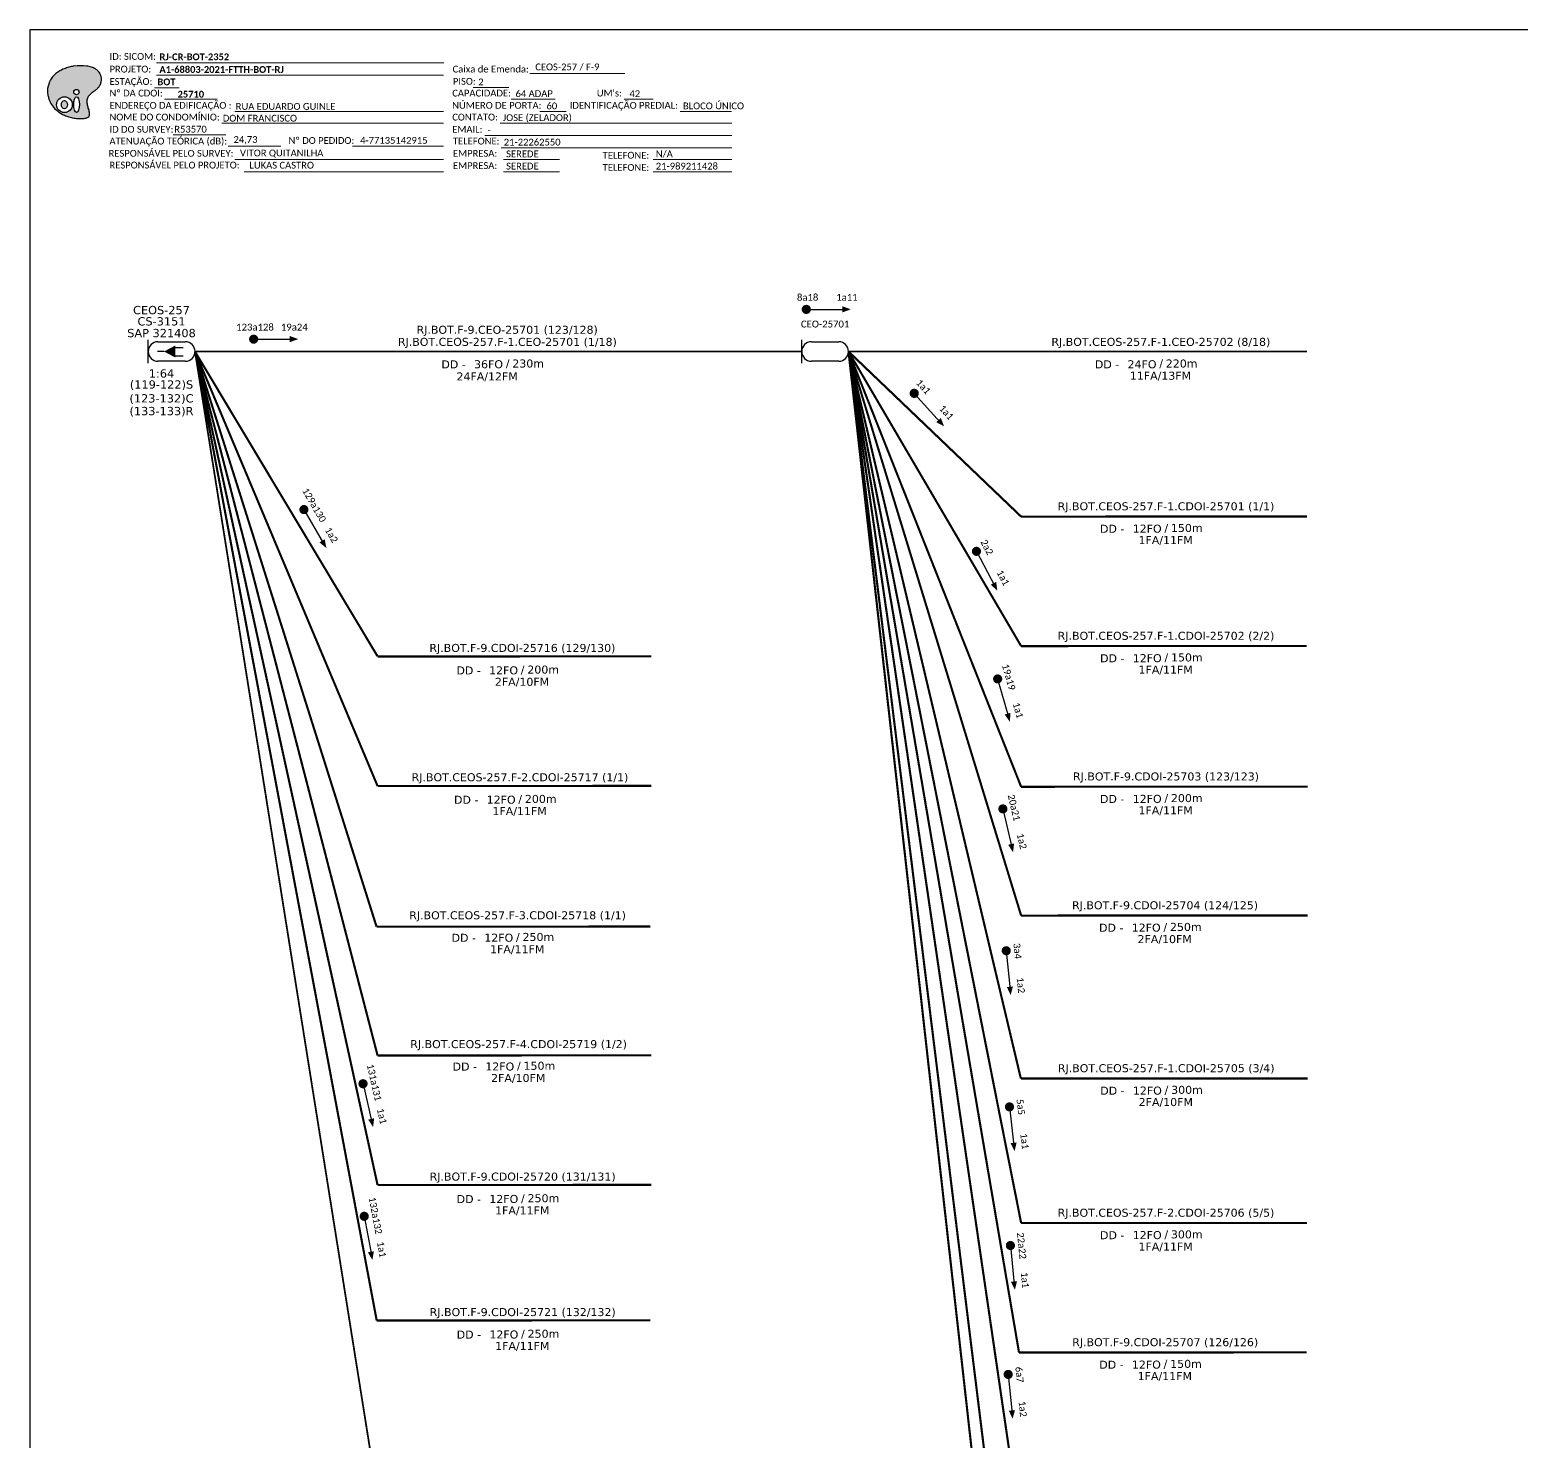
# Model space of a CAD drawing. Extents: x -89 to 1777, y 705 to 1299.
# Drawn here: x -89.3 to 305.1, y 925.6 to 1299 of the extents above; entities that cross this region are included whole.
import ezdxf
from ezdxf.enums import TextEntityAlignment as Align

# ---------------------------------------------------------------- set-up
doc = ezdxf.new("R2010")
doc.units = 0
for name, color, linetype in [('20.4-CEOS', 1, 'Continuous'), ('CAP a instalar', 1, 'Continuous'), ('SETA', 7, 'Continuous')]:
    doc.layers.add(name, color=color, linetype=linetype)
doc.layers.add('40.1-ETIQUETAS', color=1, linetype='Continuous', lineweight=20)
doc.styles.add('siredit', font='verdana.ttf')
doc.styles.get("Standard").update_dxf_attribs({"font": 'arial.ttf'})
doc.styles.add('WMF-Calibri0', font='calibri.ttf')
doc.styles.add('WMF-Calibri1', font='calibrib.ttf')
doc.linetypes.add('FENCELINE1', pattern='A,0.25,-0.1,[133,ltypeshp.shx,S=0.1,R=0,X=-0.1,Y=0],-0.1,1', length=1.45)

# ---------------------------------------------------------------- blocks, each defined once
blk = doc.blocks.new('OI')
h = blk.add_hatch(color=40)
edge = h.paths.add_edge_path()
edge.add_spline(control_points=[(4.35, -0.67), (3.92, -0.99), (3.26, -1.5), (2.81, -2.59), (2.9, -3.5), (3.06, -4.27), (3.31, -4.85), (3.37, -5.39), (3.4, -5.88), (3.2, -6.4), (2.54, -6.61), (1.65, -6.63), (0.55, -6.67), (-0.56, -6.42), (-1.61, -6.14), (-2.77, -5.61), (-3.92, -4.77), (-4.89, -3.7), (-5.34, -2.65), (-5.6, -1.94), (-5.85, -0.96), (-5.71, 0.47), (-5.1, 2.02), (-4.14, 3.02), (-3.3, 3.61), (-2.37, 4.16), (-1.36, 4.44), (-0.56, 4.7), (0.79, 4.85), (2.24, 4.97), (3.79, 4.57), (4.67, 4.21), (5.44, 3.65), (5.76, 2.99), (6.03, 2.21), (6.01, 1.46), (5.72, 0.64), (5.31, 0.08), (4.88, -0.38), (4.51, -0.55), (4.35, -0.67)], knot_values=[0, 0, 0, 0, 1.60434, 2.417191, 3.427595, 4.282808, 4.776746, 5.304182, 5.888771, 6.258406, 6.858137, 7.79129, 8.986195, 10.124242, 11.187857, 12.242908, 13.953784, 15.414161, 16.515391, 17.349188, 17.675853, 19.552021, 21.515531, 22.568638, 23.63245, 24.621084, 25.782718, 26.745347, 27.142653, 29.870543, 31.004649, 31.921532, 32.709589, 33.801391, 34.042471, 35.192333, 35.971461, 36.628871, 37.254359, 37.836911, 37.836911, 37.836911, 37.836911], degree=3, periodic=0)
h.paths.add_polyline_path([(1.13, -0.87, -1), (-0.04, -0.87, -1)], flags=16)
edge = h.paths.add_edge_path(flags=16)
edge.add_ellipse((0.56, -3.59), major_axis=(-0.02, 1.71), ratio=0.361305, start_angle=0, end_angle=360)
h.paths.add_polyline_path([(-0.36, -3.62, -1), (-3.8, -3.62, -1)], flags=16)
edge = h.paths.add_edge_path(flags=0)
edge.add_ellipse((-2.08, -3.62), major_axis=(0, 0.885), ratio=0.758294, start_angle=0, end_angle=360)
at = {"color": 40}
for centre, radius in [((-2.08, -3.62), 1.72), ((0.54, -0.87), 0.587)]:
    blk.add_circle(centre, radius, dxfattribs=at)
blk.add_ellipse((-2.08, -3.62), major_axis=(0, 0.885), ratio=0.758294, start_param=-3.141592653589792, end_param=3.141592653589792, dxfattribs=at)
blk.add_ellipse((0.56, -3.59), major_axis=(-0.02, 1.71), ratio=0.361305, dxfattribs=at)
at = {"color": 40, "start_tangent": (-0.800898, -0.598801), "end_tangent": (-0.800898, -0.598801)}
blk.add_spline([(4.35, -0.67), (3.2, -1.78), (2.9, -2.54), (2.92, -3.55), (3.12, -4.38), (3.28, -4.85), (3.37, -5.37), (3.35, -5.95), (3.2, -6.29), (2.66, -6.55), (1.73, -6.63), (0.54, -6.62), (-0.58, -6.41), (-1.6, -6.11), (-2.56, -5.67), (-3.95, -4.67), (-4.89, -3.56), (-5.37, -2.56), (-5.64, -1.78), (-5.72, -1.46), (-5.63, 0.42), (-4.84, 2.22), (-4.13, 2.99), (-3.27, 3.62), (-2.4, 4.09), (-1.3, 4.47), (-0.37, 4.72), (0.02, 4.77), (2.75, 4.8), (3.85, 4.53), (4.69, 4.16), (5.31, 3.68), (5.85, 2.73), (5.93, 2.5), (5.94, 1.35), (5.67, 0.62), (5.29, 0.08), (4.84, -0.36), (4.35, -0.67)], degree=3, dxfattribs=at)
blk = doc.blocks.new('CARIMBO')
at = {"color": 7, "lineweight": 0}
for points in [[(35.66, -16.79), (111.64, -16.79)], [(134.48, -16.3), (159.61, -16.3)], [(35.15, -20.06), (41.7, -20.06)], [(37.81, -23.14), (51.75, -23.14)], [(119.43, -20.02), (128.92, -20.02)], [(129.48, -23.14), (141.1, -23.14)], [(159.42, -23.14), (167.09, -23.14)], [(56.38, -26.37), (111.64, -26.37)], [(137.07, -26.37), (144.01, -26.37)], [(174.24, -26.37), (187.8, -26.37)], [(52.97, -29.48), (111.64, -29.48)], [(126.6, -29.48), (187.83, -29.48)], [(40.13, -32.55), (54.07, -32.55)], [(122.56, -32.72), (187.83, -32.72)], [(54.67, -35.52), (68.61, -35.52)], [(56.38, -39.07), (111.64, -39.07)], [(126.84, -35.96), (187.83, -35.96)], [(127.45, -39.07), (142.25, -39.07)], [(167.06, -39.07), (187.83, -39.07)], [(58.87, -42.31), (111.64, -42.31)], [(127.45, -42.31), (142.25, -42.31)], [(167.06, -42.31), (187.83, -42.31)]]:
    blk.add_lwpolyline(points, dxfattribs=at)
at = {"color": 7, "xscale": 1.213923925163967, "yscale": 1.213923925163967, "zscale": 1.213923925163967, "rotation": 0.1532896023949059}
blk.add_blockref('OI', (13.86, -20.16), dxfattribs=at)
at = {"color": 7, "lineweight": 0, "style": 'WMF-Calibri0'}
for s, height, p in [('PROJETO:', 1.793, (23.26, -16.04)), ('Caixa de Emenda:', 1.7927, (114.02, -16.04)), ('ESTAÇÃO:', 1.793, (23.26, -19.32)), ('PISO:', 1.793, (114.09, -19.28)), ('ENDEREÇO DA EDIFICAÇÃO :', 1.7927, (23.26, -25.63)), ('Nº DA CDOI:', 1.7927, (23.26, -22.39)), ('CAPACIDADE:', 1.7927, (113.91, -22.39)), ('NÚMERO DE PORTA:', 1.7927, (113.91, -25.63)), ('IDENTIFICAÇÃO PREDIAL:', 1.7927, (144.99, -25.63)), ("UM's:", 1.793, (152.15, -22.39)), ('NOME DO CONDOMÍNIO:', 1.7927, (23.26, -28.74)), ('CONTATO:', 1.793, (113.91, -28.74)), ('ID DO SURVEY:', 1.7927, (23.26, -31.97)), ('EMAIL:', 1.793, (113.91, -31.97)), ('ATENUAÇÃO TEÓRICA (dB):', 1.7927, (23.26, -35.09)), ('TELEFONE:', 1.793, (114.09, -35.09)), ('RESPONSÁVEL PELO SURVEY:', 1.7927, (23.02, -38.32)), ('RESPONSÁVEL PELO PROJETO:', 1.7927, (23.26, -41.44)), ('EMPRESA:', 1.793, (114.09, -38.32)), ('TELEFONE:', 1.793, (153.7, -38.83)), ('EMPRESA:', 1.793, (114.09, -41.56)), ('TELEFONE:', 1.793, (153.7, -42.06))]:
    blk.add_text(s, height=height, dxfattribs=at).set_placement(p)
at = {"color": 7, "lineweight": 0, "flags": 8}
for tag, p, style in [('PROJ', (36.46, -16.13), 'WMF-Calibri1'), ('CEOS-XX', (135.87, -15.46), 'WMF-Calibri0'), ('EST', (35.94, -19.41), 'WMF-Calibri1'), ('PISO_PTR', (120.78, -19.42), 'WMF-Calibri0'), ('CAPAC.', (130.66, -22.52), 'WMF-Calibri0'), ("UC'S", (160.78, -22.54), 'WMF-Calibri0'), ('NOME_DO_COND.', (53.23, -29.02), 'WMF-Calibri0'), ('LOGRADOURO', (56.65, -25.91), 'WMF-Calibri0'), ('NOME_DO_CONTATO', (127.3, -28.89), 'WMF-Calibri0'), ('N°', (138.85, -25.77), 'WMF-Calibri0'), ('N°PREDIO', (174.94, -25.77), 'WMF-Calibri0'), ('_ID_', (40.39, -31.94), 'WMF-Calibri0'), ('EMAIL', (123.26, -32.12), 'WMF-Calibri0'), ('O_POTEN', (56.06, -34.68), 'WMF-Calibri0'), ('TELEFONE', (127.55, -35.36), 'WMF-Calibri0'), ('RES_SURVEY', (57.78, -38.23), 'WMF-Calibri0'), ('EMP_RESP_SURVEY', (128.16, -38.47), 'WMF-Calibri0'), ('CONT_RESP_SURVEY', (167.76, -38.47), 'WMF-Calibri0'), ('RES_PROJ', (60.27, -41.47), 'WMF-Calibri0'), ('EMP_RESP_PROJ', (128.16, -41.71), 'WMF-Calibri0'), ('CONT_RESP_PROJ', (167.76, -41.71), 'WMF-Calibri0')]:
    blk.add_attdef(tag, p, '', height=1.79, dxfattribs=dict(at, style=style))
at = {"color": 7, "lineweight": 0, "style": 'WMF-Calibri1', "flags": 8}
blk.add_attdef("N° CDO'S", text='', height=1.79, dxfattribs=at).set_placement((44.78, -22.68), align=Align.CENTER)
blk = doc.blocks.new('CEOS_RP_CT_DRT')
at = {"layer": '20.4-CEOS', "color": 0}
for p, q in [((-4.54, 1.19), (-1.19, 1.19)), ((-1.19, -1.19), (-4.54, -1.19))]:
    blk.add_line(p, q, dxfattribs=at)
for points in [[(-5.73, -1.43), (-5.73, 1.44)], [(-3.79, 0), (-4.59, 0)], [(-2.47, 0.48), (-1.45, 0.48)], [(-2.47, -0.52), (-1.45, -0.52)]]:
    blk.add_lwpolyline(points, dxfattribs=at)
blk.add_lwpolyline([(-3.79, 0, 0, 1.47, 0), (-2.41, 0, 1.47, 1.47, 0)], format="xyseb", dxfattribs=at)
for centre, start, end in [((-4.54, 0), 90, 270), ((-1.19, 0), 270, 90)]:
    blk.add_arc(centre, 1.19, start, end, dxfattribs=at)
at = {"layer": '20.4-CEOS', "color": 7, "style": 'siredit'}
for tag, p in [('Nº_DA_CEOS', (-2.86, 5.6)), ('LOCAL', (-2.86, 4.24)), ('SAP', (-2.86, 2.78)), ('RACIO_SPLITAGEM', (-2.86, -1.88)), ('FIBRAS_SPLITTER', (-2.86, -3.58)), ('FIBRAS_TOP_C', (-2.86, -5.08)), ('RESERVA_FINAIS', (-2.86, -6.39))]:
    blk.add_attdef(tag, text='', height=1.01, dxfattribs=at).set_placement(p, align=Align.TOP_CENTER)
blk = doc.blocks.new('ETIQUETA_RS5F')
at = {"layer": '40.1-ETIQUETAS', "color": 0, "style": 'siredit'}
blk.add_text('/', height=1.5, dxfattribs=at).set_placement((1.58, -1.95), align=Align.MIDDLE_RIGHT)
for tag, p in [('ETIQUETA_R_SECUNDARIA', (1.21, 2.1)), ('ETIQUETA_R_PRIMARIA', (1.21, 4.1)), ('F_ATIVAS/F_MORTAS', (1.14, -4.24))]:
    blk.add_attdef(tag, text='', height=1.5, dxfattribs=at).set_placement(p, align=Align.MIDDLE_CENTER)
for tag, p in [('TIPO_CABO', (-6.58, -2.12)), ('CAP_CABO', (0.4, -2.09))]:
    blk.add_attdef(tag, text='', height=1.5, dxfattribs=at).set_placement(p, align=Align.MIDDLE_RIGHT)
blk.add_attdef('METROS', text='', height=1.5, dxfattribs=at).set_placement((2.14, -1.95), align=Align.MIDDLE_LEFT)
for tag, p in [('FUSÃO_1', (0.85, -8.39)), ('FUSÃO_2', (0.85, -10.6)), ('FUSÃO_3', (0.85, -12.93)), ('FUSÃO_4', (0.85, -15.14)), ('FUSÃO_5', (0.85, -17.16))]:
    blk.add_attdef(tag, text='', height=1.5, dxfattribs=at).set_placement(p, align=Align.CENTER)

msp = doc.modelspace()

# ---------------------------------------------------------------- linework, layer by layer
msp.add_lwpolyline([(-89.32, 705.02), (749.25, 705.02), (749.25, 1299.02), (-89.32, 1299.02), (-89.32, 705.02)])
at = {"color": 7, "lineweight": 0}
for points in [[(-55.82, 1290.33), (20.16, 1290.33)], [(-4.01, 1268.26), (20.14, 1268.26)]]:
    msp.add_lwpolyline(points, dxfattribs=at)
at = {"const_width": 1.21}
for points in [[(115.45, 1225.05, 1), (116.66, 1225.05, 1)], [(-30.72, 1217.17, 1), (-29.51, 1217.17, 1)], [(144.19, 1203.28, 1), (145.01, 1202.38, 1)], [(-17.13, 1172.6, 1), (-16.52, 1171.56, 1)], [(160.78, 1161.57, 1), (161.35, 1160.5, 1)], [(166.5, 1127.85, 1), (166.83, 1126.69, 1)], [(167.91, 1093.47, 1), (168.19, 1092.29, 1)], [(168.88, 1055.94, 1), (169, 1054.74, 1)], [(-1.32, 1020.75, 1), (-1.05, 1019.57, 1)], [(169.73, 1014.63, 1), (169.87, 1013.43, 1)], [(-0.98, 985.67, 1), (-0.76, 984.48, 1)], [(169.98, 977.95, 1), (170.1, 976.75, 1)], [(169.4, 943.84, 1), (169.52, 942.64, 1)]]:
    msp.add_lwpolyline(points, format="xyb", close=True, dxfattribs=at)
at = {"layer": '20.4-CEOS', "color": 5}
for p, q in [((117.41, 1216.48), (124.64, 1216.48)), ((124.64, 1211.33), (117.41, 1211.33))]:
    msp.add_line(p, q, dxfattribs=at)
msp.add_lwpolyline([(114.84, 1210.8), (114.84, 1217.01)], dxfattribs=at)
for centre, start, end in [((117.41, 1213.9), 90, 270), ((124.64, 1213.9), 270, 90)]:
    msp.add_arc(centre, 2.58, start, end, dxfattribs=at)
at = {"layer": 'CAP a instalar', "color": 7, "ltscale": 7}
for points, const_width in [([(-45.63, 1213.9), (2.66, 1133.24)], 0.565), ([(-45.63, 1213.9), (2.66, 1098.94)], 0.565), ([(-45.63, 1213.9), (2.39, 1061.72)], 0.565), ([(-45.63, 1213.9), (2.66, 1027.63)], 0.565), ([(-45.63, 1213.9), (2.66, 993.36)], 0.565), ([(2.43, 957.51), (-45.63, 1213.9)], 0.565), ([(-45.63, 1213.9), (114.84, 1213.9)], 0.467), ([(127.22, 1213.9), (172.88, 1170.22)], 0.565), ([(127.22, 1213.9), (172.88, 1135.95)], 0.565), ([(127.22, 1213.9), (172.88, 1098.73)], 0.565), ([(127.22, 1213.9), (172.88, 1064.65)], 0.565), ([(172.8, 1021.54), (127.22, 1213.9)], 0.565), ([(172.88, 983.3), (127.22, 1213.9)], 0.565), ([(172.32, 949.03), (127.22, 1213.9)], 0.565), ([(171.38, 911.81), (127.22, 1213.9)], 0.565), ([(168.71, 877.73), (127.22, 1213.9)], 0.565), ([(127.22, 1213.9), (248.46, 1213.9)], 0.467), ([(172.88, 1170.22), (248.46, 1170.25)], 0.565), ([(172.88, 1135.95), (248.42, 1135.98)], 0.565), ([(2.66, 1133.2), (75.09, 1133.24)], 0.565), ([(2.66, 1098.94), (75.11, 1098.97)], 0.565), ([(172.88, 1098.73), (248.69, 1098.77)], 0.565), ([(2.39, 1061.72), (74.8, 1061.75)], 0.565), ([(172.88, 1064.65), (248.69, 1064.68)], 0.565), ([(2.66, 1027.63), (75.09, 1027.66)], 0.565), ([(172.8, 1021.54), (248.69, 1021.56)], 0.565), ([(2.66, 993.36), (75.11, 993.4)], 0.565), ([(172.88, 983.3), (248.46, 983.33)], 0.565), ([(2.39, 957.51), (74.8, 957.54)], 0.565), ([(172.32, 949.03), (248.42, 949.07)], 0.565)]:
    msp.add_lwpolyline(points, dxfattribs=dict(at, const_width=const_width))
at = {"layer": 'CAP a instalar', "color": 7, "linetype": 'FENCELINE1', "ltscale": 10, "const_width": 0.467}
msp.add_lwpolyline([(2.66, 910.88), (-45.63, 1213.9)], dxfattribs=at)
at = {"layer": 'CAP a instalar', "color": 1, "ltscale": 7, "const_width": 0.565}
msp.add_lwpolyline([(168.72, 843.65), (127.22, 1213.9)], dxfattribs=at)
at = {"layer": 'SETA'}
for points in [[(116.05, 1225.05), (126.45, 1225.05)], [(-30.12, 1217.17), (-19.72, 1217.17)], [(144.6, 1202.83), (151.58, 1195.12)], [(-16.83, 1172.08), (-11.6, 1163.08)], [(161.06, 1161.03), (165.93, 1151.84)], [(166.66, 1127.27), (169.51, 1117.26)], [(168.05, 1092.88), (170.41, 1082.75)], [(168.94, 1055.34), (169.96, 1044.99)], [(-1.18, 1020.16), (1.14, 1010.02)], [(169.8, 1014.03), (170.97, 1003.69)], [(-0.87, 985.08), (1.03, 974.85)], [(170.04, 977.35), (171.06, 967)], [(169.46, 943.24), (170.48, 932.89)]]:
    msp.add_lwpolyline(points, dxfattribs=at)
for points in [[(125.62, 1225.87), (127.83, 1225.06), (125.62, 1224.26)], [(-20.55, 1218), (-18.33, 1217.19), (-20.55, 1216.38)], [(151.63, 1196.29), (152.52, 1194.1), (150.43, 1195.2)], [(-11.31, 1164.22), (-10.89, 1161.9), (-12.71, 1163.41)], [(166.27, 1152.96), (166.59, 1150.62), (164.84, 1152.2)], [(170.07, 1118.29), (169.9, 1115.94), (168.52, 1117.85)], [(171.02, 1083.75), (170.74, 1081.41), (169.45, 1083.39)], [(170.7, 1045.9), (170.12, 1043.61), (169.09, 1045.74)], [(1.76, 1011.02), (1.47, 1008.68), (0.19, 1010.66)], [(171.69, 1004.62), (171.14, 1002.32), (170.09, 1004.43)], [(1.68, 975.82), (1.29, 973.49), (0.1, 975.53)], [(171.8, 967.91), (171.22, 965.63), (170.19, 967.75)], [(171.22, 933.8), (170.64, 931.52), (169.62, 933.64)]]:
    msp.add_solid(points, dxfattribs=at)

# ---------------------------------------------------------------- block references
ref = msp.add_blockref('CARIMBO', (-91.51, 1303.77))
ref.add_attrib('PROJ', 'A1-68803-2021-FTTH-BOT-RJ', (-55.05, 1287.63), dxfattribs={"color": 7, "lineweight": 0, "height": 1.7927, "style": 'WMF-Calibri1'})
ref.add_attrib('EST', 'BOT', (-55.57, 1284.35), dxfattribs={"color": 7, "lineweight": 0, "height": 1.793, "style": 'WMF-Calibri1'})
ref.add_attrib("N° CDO'S", '25710', dxfattribs={"color": 7, "lineweight": 0, "height": 1.793, "style": 'WMF-Calibri1'}).set_placement((-46.73, 1281.09), align=Align.CENTER)
ref.add_attrib('LOGRADOURO', 'RUA EDUARDO GUINLE', (-34.86, 1277.86), dxfattribs={"color": 7, "lineweight": 0, "height": 1.7927, "style": 'WMF-Calibri0'})
ref.add_attrib('NOME_DO_COND.', 'DOM FRANCISCO', (-38.28, 1274.74), dxfattribs={"color": 7, "lineweight": 0, "height": 1.7927, "style": 'WMF-Calibri0'})
ref.add_attrib('_ID_', 'R53570', (-51.11, 1271.83), dxfattribs={"color": 7, "lineweight": 0, "height": 1.793, "style": 'WMF-Calibri0'})
ref.add_attrib('O_POTEN', '24,73', (-35.45, 1269.09), dxfattribs={"color": 7, "lineweight": 0, "height": 1.793, "style": 'WMF-Calibri0'})
ref.add_attrib('RES_SURVEY', 'VITOR QUITANILHA', (-33.73, 1265.54), dxfattribs={"color": 7, "lineweight": 0, "height": 1.7927, "style": 'WMF-Calibri0'})
ref.add_attrib('RES_PROJ', 'LUKAS CASTRO', (-31.24, 1262.3), dxfattribs={"color": 7, "lineweight": 0, "height": 1.7927, "style": 'WMF-Calibri0'})
ref.add_attrib('CEOS-XX', 'CEOS-257 / F-9', (44.36, 1288.31), dxfattribs={"color": 7, "lineweight": 0, "height": 1.7927, "style": 'WMF-Calibri0'})
ref.add_attrib('CAPAC.', '64 ADAP', (39.15, 1281.25), dxfattribs={"color": 7, "lineweight": 0, "height": 1.793, "style": 'WMF-Calibri0'})
ref.add_attrib("UC'S", '42', (69.27, 1281.23), dxfattribs={"color": 7, "lineweight": 0, "height": 1.793, "style": 'WMF-Calibri0'})
ref.add_attrib('PISO_PTR', '2', (29.28, 1284.34), dxfattribs={"color": 7, "lineweight": 0, "height": 1.79, "style": 'WMF-Calibri0'})
ref.add_attrib('N°', '60', (47.34, 1278), dxfattribs={"color": 7, "lineweight": 0, "height": 1.793, "style": 'WMF-Calibri0'})
ref.add_attrib('N°PREDIO', 'BLOCO ÚNICO', (83.43, 1278), dxfattribs={"color": 7, "lineweight": 0, "height": 1.7927, "style": 'WMF-Calibri0'})
ref.add_attrib('NOME_DO_CONTATO', 'JOSE (ZELADOR)', (35.79, 1274.88), dxfattribs={"color": 7, "lineweight": 0, "height": 1.7927, "style": 'WMF-Calibri0'})
ref.add_attrib('EMAIL', '-', (31.75, 1271.65), dxfattribs={"color": 7, "lineweight": 0, "height": 1.79, "style": 'WMF-Calibri0'})
ref.add_attrib('TELEFONE', '21-22262550', (36.04, 1268.41), dxfattribs={"color": 7, "lineweight": 0, "height": 1.7927, "style": 'WMF-Calibri0'})
ref.add_attrib('EMP_RESP_SURVEY', 'SEREDE', (36.65, 1265.3), dxfattribs={"color": 7, "lineweight": 0, "height": 1.793, "style": 'WMF-Calibri0'})
ref.add_attrib('EMP_RESP_PROJ', 'SEREDE', (36.65, 1262.06), dxfattribs={"color": 7, "lineweight": 0, "height": 1.793, "style": 'WMF-Calibri0'})
ref.add_attrib('CONT_RESP_SURVEY', 'N/A', (76.25, 1265.3), dxfattribs={"color": 7, "lineweight": 0, "height": 1.793, "style": 'WMF-Calibri0'})
ref.add_attrib('CONT_RESP_PROJ', '21-989211428', (76.25, 1262.06), dxfattribs={"color": 7, "lineweight": 0, "height": 1.7927, "style": 'WMF-Calibri0'})
at = {"layer": '20.4-CEOS', "color": 7}
ref = msp.add_blockref('CEOS_RP_CT_DRT', (-45.63, 1213.9), dxfattribs=dict(at, xscale=2.161665797233582, yscale=2.161665797233582, zscale=2.161665791999999))
ref.add_attrib('Nº_DA_CEOS', 'CEOS-257', dxfattribs={"color": 7, "height": 2.183, "style": 'siredit'}).set_placement((-54.49, 1225.96), align=Align.TOP_CENTER)
ref.add_attrib('LOCAL', 'CS-3151', dxfattribs={"color": 7, "height": 2.183, "style": 'siredit'}).set_placement((-54.49, 1222.98), align=Align.TOP_CENTER)
ref.add_attrib('SAP', 'SAP 321408', dxfattribs={"color": 7, "height": 2.183, "style": 'siredit'}).set_placement((-54.49, 1219.88), align=Align.TOP_CENTER)
ref.add_attrib('RACIO_SPLITAGEM', '1:64', dxfattribs={"color": 7, "height": 2.183, "style": 'siredit'}).set_placement((-54.49, 1209.19), align=Align.TOP_CENTER)
ref.add_attrib('FIBRAS_SPLITTER', '(119-122)S', dxfattribs={"color": 7, "height": 2.183, "style": 'siredit'}).set_placement((-54.49, 1206.27), align=Align.TOP_CENTER)
ref.add_attrib('FIBRAS_TOP_C', '(123-132)C', dxfattribs={"color": 7, "height": 2.183, "style": 'siredit'}).set_placement((-54.5, 1202.6), align=Align.TOP_CENTER)
ref.add_attrib('RESERVA_FINAIS', '(133-133)R', dxfattribs={"color": 7, "height": 2.183, "style": 'siredit'}).set_placement((-54.5, 1199.24), align=Align.TOP_CENTER)
at = {"layer": 'CAP a instalar', "color": 7, "linetype": 'FENCELINE1', "ltscale": 7}
ref = msp.add_blockref('ETIQUETA_RS5F', (35.32, 1213.49), dxfattribs=dict(at, xscale=1.411343981848631, yscale=1.411343981849711, zscale=1.411343981849999))
ref.add_attrib('ETIQUETA_R_PRIMARIA', 'RJ.BOT.F-9.CEO-25701 (123/128)', dxfattribs={"layer": '40.1-ETIQUETAS', "color": 0, "height": 2.117, "style": 'siredit'}).set_placement((36.94, 1219.66), align=Align.MIDDLE_CENTER)
ref.add_attrib('ETIQUETA_R_SECUNDARIA', 'RJ.BOT.CEOS-257.F-1.CEO-25701 (1/18)', dxfattribs={"layer": '40.1-ETIQUETAS', "color": 0, "height": 2.117, "style": 'siredit'}).set_placement((36.99, 1216.46), align=Align.MIDDLE_CENTER)
ref.add_attrib('TIPO_CABO', 'DD -', dxfattribs={"layer": '40.1-ETIQUETAS', "color": 0, "height": 2.117, "style": 'siredit'}).set_placement((25.98, 1210.5), align=Align.MIDDLE_RIGHT)
ref.add_attrib('CAP_CABO', '36FO', dxfattribs={"layer": '40.1-ETIQUETAS', "color": 0, "height": 2.117, "style": 'siredit'}).set_placement((35.83, 1210.53), align=Align.MIDDLE_RIGHT)
ref.add_attrib('METROS', '230m', dxfattribs={"layer": '40.1-ETIQUETAS', "color": 0, "height": 2.117, "style": 'siredit'}).set_placement((38.3, 1210.73), align=Align.MIDDLE_LEFT)
ref.add_attrib('F_ATIVAS/F_MORTAS', '24FA/12FM', dxfattribs={"layer": '40.1-ETIQUETAS', "color": 0, "height": 2.117, "style": 'siredit'}).set_placement((31.64, 1207.31), align=Align.MIDDLE_CENTER)
ref = msp.add_blockref('ETIQUETA_RS5F', (208.16, 1213.49), dxfattribs=dict(at, xscale=1.411343981848631, yscale=1.411343981849711, zscale=1.411343981849999))
ref.add_attrib('ETIQUETA_R_SECUNDARIA', 'RJ.BOT.CEOS-257.F-1.CEO-25702 (8/18)', dxfattribs={"layer": '40.1-ETIQUETAS', "color": 0, "height": 2.117, "style": 'siredit'}).set_placement((209.83, 1216.46), align=Align.MIDDLE_CENTER)
ref.add_attrib('TIPO_CABO', 'DD -', dxfattribs={"layer": '40.1-ETIQUETAS', "color": 0, "height": 2.117, "style": 'siredit'}).set_placement((198.82, 1210.5), align=Align.MIDDLE_RIGHT)
ref.add_attrib('CAP_CABO', '24FO', dxfattribs={"layer": '40.1-ETIQUETAS', "color": 0, "height": 2.117, "style": 'siredit'}).set_placement((208.68, 1210.53), align=Align.MIDDLE_RIGHT)
ref.add_attrib('METROS', '220m', dxfattribs={"layer": '40.1-ETIQUETAS', "color": 0, "height": 2.117, "style": 'siredit'}).set_placement((211.14, 1210.73), align=Align.MIDDLE_LEFT)
ref.add_attrib('F_ATIVAS/F_MORTAS', '11FA/13FM', dxfattribs={"layer": '40.1-ETIQUETAS', "color": 0, "height": 2.117, "style": 'siredit'}).set_placement((209.73, 1207.5), align=Align.MIDDLE_CENTER)
ref = msp.add_blockref('ETIQUETA_RS5F', (209.52, 1169.98), dxfattribs=dict(at, xscale=1.411343981848631, yscale=1.411343981849711, zscale=1.411343981849999))
ref.add_attrib('ETIQUETA_R_SECUNDARIA', 'RJ.BOT.CEOS-257.F-1.CDOI-25701 (1/1)', dxfattribs={"layer": '40.1-ETIQUETAS', "color": 0, "height": 2.117, "style": 'siredit'}).set_placement((211.19, 1172.95), align=Align.MIDDLE_CENTER)
ref.add_attrib('TIPO_CABO', 'DD -', dxfattribs={"layer": '40.1-ETIQUETAS', "color": 0, "height": 2.117, "style": 'siredit'}).set_placement((200.18, 1167), align=Align.MIDDLE_RIGHT)
ref.add_attrib('CAP_CABO', '12FO', dxfattribs={"layer": '40.1-ETIQUETAS', "color": 0, "height": 2.117, "style": 'siredit'}).set_placement((210.04, 1167.03), align=Align.MIDDLE_RIGHT)
ref.add_attrib('METROS', '150m', dxfattribs={"layer": '40.1-ETIQUETAS', "color": 0, "height": 2.117, "style": 'siredit'}).set_placement((212.5, 1167.22), align=Align.MIDDLE_LEFT)
ref.add_attrib('F_ATIVAS/F_MORTAS', '1FA/11FM', dxfattribs={"layer": '40.1-ETIQUETAS', "color": 0, "height": 2.117, "style": 'siredit'}).set_placement((211.09, 1163.99), align=Align.MIDDLE_CENTER)
ref = msp.add_blockref('ETIQUETA_RS5F', (39.29, 1132.5), dxfattribs=dict(at, xscale=1.411343981848631, yscale=1.411343981849711, zscale=1.411343981849999))
ref.add_attrib('ETIQUETA_R_SECUNDARIA', 'RJ.BOT.F-9.CDOI-25716 (129/130)', dxfattribs={"layer": '40.1-ETIQUETAS', "color": 0, "height": 2.117, "style": 'siredit'}).set_placement((40.96, 1135.47), align=Align.MIDDLE_CENTER)
ref.add_attrib('TIPO_CABO', 'DD -', dxfattribs={"layer": '40.1-ETIQUETAS', "color": 0, "height": 2.117, "style": 'siredit'}).set_placement((29.96, 1129.51), align=Align.MIDDLE_RIGHT)
ref.add_attrib('CAP_CABO', '12FO', dxfattribs={"layer": '40.1-ETIQUETAS', "color": 0, "height": 2.117, "style": 'siredit'}).set_placement((39.81, 1129.54), align=Align.MIDDLE_RIGHT)
ref.add_attrib('METROS', '200m', dxfattribs={"layer": '40.1-ETIQUETAS', "color": 0, "height": 2.117, "style": 'siredit'}).set_placement((42.27, 1129.74), align=Align.MIDDLE_LEFT)
ref.add_attrib('F_ATIVAS/F_MORTAS', '2FA/10FM', dxfattribs={"layer": '40.1-ETIQUETAS', "color": 0, "height": 2.117, "style": 'siredit'}).set_placement((40.86, 1126.51), align=Align.MIDDLE_CENTER)
ref = msp.add_blockref('ETIQUETA_RS5F', (209.53, 1135.71), dxfattribs=dict(at, xscale=1.411343981848631, yscale=1.411343981849711, zscale=1.411343981849999))
ref.add_attrib('ETIQUETA_R_SECUNDARIA', 'RJ.BOT.CEOS-257.F-1.CDOI-25702 (2/2)', dxfattribs={"layer": '40.1-ETIQUETAS', "color": 0, "height": 2.117, "style": 'siredit'}).set_placement((211.2, 1138.68), align=Align.MIDDLE_CENTER)
ref.add_attrib('TIPO_CABO', 'DD -', dxfattribs={"layer": '40.1-ETIQUETAS', "color": 0, "height": 2.117, "style": 'siredit'}).set_placement((200.2, 1132.73), align=Align.MIDDLE_RIGHT)
ref.add_attrib('CAP_CABO', '12FO', dxfattribs={"layer": '40.1-ETIQUETAS', "color": 0, "height": 2.117, "style": 'siredit'}).set_placement((210.05, 1132.76), align=Align.MIDDLE_RIGHT)
ref.add_attrib('METROS', '150m', dxfattribs={"layer": '40.1-ETIQUETAS', "color": 0, "height": 2.117, "style": 'siredit'}).set_placement((212.52, 1132.96), align=Align.MIDDLE_LEFT)
ref.add_attrib('F_ATIVAS/F_MORTAS', '1FA/11FM', dxfattribs={"layer": '40.1-ETIQUETAS', "color": 0, "height": 2.117, "style": 'siredit'}).set_placement((211.1, 1129.72), align=Align.MIDDLE_CENTER)
ref = msp.add_blockref('ETIQUETA_RS5F', (38.65, 1098.28), dxfattribs=dict(at, xscale=1.411343981848631, yscale=1.411343981849711, zscale=1.411343981849999))
ref.add_attrib('ETIQUETA_R_SECUNDARIA', 'RJ.BOT.CEOS-257.F-2.CDOI-25717 (1/1)', dxfattribs={"layer": '40.1-ETIQUETAS', "color": 0, "height": 2.117, "style": 'siredit'}).set_placement((40.32, 1101.25), align=Align.MIDDLE_CENTER)
ref.add_attrib('TIPO_CABO', 'DD -', dxfattribs={"layer": '40.1-ETIQUETAS', "color": 0, "height": 2.117, "style": 'siredit'}).set_placement((29.32, 1095.29), align=Align.MIDDLE_RIGHT)
ref.add_attrib('CAP_CABO', '12FO', dxfattribs={"layer": '40.1-ETIQUETAS', "color": 0, "height": 2.117, "style": 'siredit'}).set_placement((39.17, 1095.32), align=Align.MIDDLE_RIGHT)
ref.add_attrib('METROS', '200m', dxfattribs={"layer": '40.1-ETIQUETAS', "color": 0, "height": 2.117, "style": 'siredit'}).set_placement((41.63, 1095.52), align=Align.MIDDLE_LEFT)
ref.add_attrib('F_ATIVAS/F_MORTAS', '1FA/11FM', dxfattribs={"layer": '40.1-ETIQUETAS', "color": 0, "height": 2.117, "style": 'siredit'}).set_placement((40.22, 1092.29), align=Align.MIDDLE_CENTER)
ref = msp.add_blockref('ETIQUETA_RS5F', (209.52, 1098.5), dxfattribs=dict(at, xscale=1.411343981848631, yscale=1.411343981849711, zscale=1.411343981849999))
ref.add_attrib('ETIQUETA_R_SECUNDARIA', 'RJ.BOT.F-9.CDOI-25703 (123/123)', dxfattribs={"layer": '40.1-ETIQUETAS', "color": 0, "height": 2.117, "style": 'siredit'}).set_placement((211.19, 1101.47), align=Align.MIDDLE_CENTER)
ref.add_attrib('TIPO_CABO', 'DD -', dxfattribs={"layer": '40.1-ETIQUETAS', "color": 0, "height": 2.117, "style": 'siredit'}).set_placement((200.18, 1095.51), align=Align.MIDDLE_RIGHT)
ref.add_attrib('CAP_CABO', '12FO', dxfattribs={"layer": '40.1-ETIQUETAS', "color": 0, "height": 2.117, "style": 'siredit'}).set_placement((210.04, 1095.54), align=Align.MIDDLE_RIGHT)
ref.add_attrib('METROS', '200m', dxfattribs={"layer": '40.1-ETIQUETAS', "color": 0, "height": 2.117, "style": 'siredit'}).set_placement((212.5, 1095.74), align=Align.MIDDLE_LEFT)
ref.add_attrib('F_ATIVAS/F_MORTAS', '1FA/11FM', dxfattribs={"layer": '40.1-ETIQUETAS', "color": 0, "height": 2.117, "style": 'siredit'}).set_placement((211.09, 1092.5), align=Align.MIDDLE_CENTER)
ref = msp.add_blockref('ETIQUETA_RS5F', (38.02, 1061.76), dxfattribs=dict(at, xscale=1.411343981848631, yscale=1.411343981849711, zscale=1.411343981849999))
ref.add_attrib('ETIQUETA_R_SECUNDARIA', 'RJ.BOT.CEOS-257.F-3.CDOI-25718 (1/1)', dxfattribs={"layer": '40.1-ETIQUETAS', "color": 0, "height": 2.117, "style": 'siredit'}).set_placement((39.69, 1064.73), align=Align.MIDDLE_CENTER)
ref.add_attrib('TIPO_CABO', 'DD -', dxfattribs={"layer": '40.1-ETIQUETAS', "color": 0, "height": 2.117, "style": 'siredit'}).set_placement((28.68, 1058.77), align=Align.MIDDLE_RIGHT)
ref.add_attrib('CAP_CABO', '12FO', dxfattribs={"layer": '40.1-ETIQUETAS', "color": 0, "height": 2.117, "style": 'siredit'}).set_placement((38.54, 1058.8), align=Align.MIDDLE_RIGHT)
ref.add_attrib('METROS', '250m', dxfattribs={"layer": '40.1-ETIQUETAS', "color": 0, "height": 2.117, "style": 'siredit'}).set_placement((41, 1059), align=Align.MIDDLE_LEFT)
ref.add_attrib('F_ATIVAS/F_MORTAS', '1FA/11FM', dxfattribs={"layer": '40.1-ETIQUETAS', "color": 0, "height": 2.117, "style": 'siredit'}).set_placement((39.59, 1055.76), align=Align.MIDDLE_CENTER)
ref = msp.add_blockref('ETIQUETA_RS5F', (209.27, 1064.41), dxfattribs=dict(at, xscale=1.411343981848631, yscale=1.411343981849711, zscale=1.411343981849999))
ref.add_attrib('ETIQUETA_R_SECUNDARIA', 'RJ.BOT.F-9.CDOI-25704 (124/125)', dxfattribs={"layer": '40.1-ETIQUETAS', "color": 0, "height": 2.117, "style": 'siredit'}).set_placement((210.94, 1067.38), align=Align.MIDDLE_CENTER)
ref.add_attrib('TIPO_CABO', 'DD -', dxfattribs={"layer": '40.1-ETIQUETAS', "color": 0, "height": 2.117, "style": 'siredit'}).set_placement((199.93, 1061.43), align=Align.MIDDLE_RIGHT)
ref.add_attrib('CAP_CABO', '12FO', dxfattribs={"layer": '40.1-ETIQUETAS', "color": 0, "height": 2.117, "style": 'siredit'}).set_placement((209.78, 1061.46), align=Align.MIDDLE_RIGHT)
ref.add_attrib('METROS', '250m', dxfattribs={"layer": '40.1-ETIQUETAS', "color": 0, "height": 2.117, "style": 'siredit'}).set_placement((212.25, 1061.65), align=Align.MIDDLE_LEFT)
ref.add_attrib('F_ATIVAS/F_MORTAS', '2FA/10FM', dxfattribs={"layer": '40.1-ETIQUETAS', "color": 0, "height": 2.117, "style": 'siredit'}).set_placement((210.84, 1058.42), align=Align.MIDDLE_CENTER)
ref = msp.add_blockref('ETIQUETA_RS5F', (38.29, 1027.67), dxfattribs=dict(at, xscale=1.411343981848631, yscale=1.411343981849711, zscale=1.411343981849999))
ref.add_attrib('ETIQUETA_R_SECUNDARIA', 'RJ.BOT.CEOS-257.F-4.CDOI-25719 (1/2)', dxfattribs={"layer": '40.1-ETIQUETAS', "color": 0, "height": 2.117, "style": 'siredit'}).set_placement((39.96, 1030.64), align=Align.MIDDLE_CENTER)
ref.add_attrib('TIPO_CABO', 'DD -', dxfattribs={"layer": '40.1-ETIQUETAS', "color": 0, "height": 2.117, "style": 'siredit'}).set_placement((28.95, 1024.69), align=Align.MIDDLE_RIGHT)
ref.add_attrib('CAP_CABO', '12FO', dxfattribs={"layer": '40.1-ETIQUETAS', "color": 0, "height": 2.117, "style": 'siredit'}).set_placement((38.81, 1024.72), align=Align.MIDDLE_RIGHT)
ref.add_attrib('METROS', '150m', dxfattribs={"layer": '40.1-ETIQUETAS', "color": 0, "height": 2.117, "style": 'siredit'}).set_placement((41.27, 1024.91), align=Align.MIDDLE_LEFT)
ref.add_attrib('F_ATIVAS/F_MORTAS', '2FA/10FM', dxfattribs={"layer": '40.1-ETIQUETAS', "color": 0, "height": 2.117, "style": 'siredit'}).set_placement((39.86, 1021.68), align=Align.MIDDLE_CENTER)
ref = msp.add_blockref('ETIQUETA_RS5F', (209.57, 1021.3), dxfattribs=dict(at, xscale=1.411343981848631, yscale=1.411343981849711, zscale=1.411343981849999))
ref.add_attrib('ETIQUETA_R_SECUNDARIA', 'RJ.BOT.CEOS-257.F-1.CDOI-25705 (3/4)', dxfattribs={"layer": '40.1-ETIQUETAS', "color": 0, "height": 2.117, "style": 'siredit'}).set_placement((211.24, 1024.27), align=Align.MIDDLE_CENTER)
ref.add_attrib('TIPO_CABO', 'DD -', dxfattribs={"layer": '40.1-ETIQUETAS', "color": 0, "height": 2.117, "style": 'siredit'}).set_placement((200.24, 1018.31), align=Align.MIDDLE_RIGHT)
ref.add_attrib('CAP_CABO', '12FO', dxfattribs={"layer": '40.1-ETIQUETAS', "color": 0, "height": 2.117, "style": 'siredit'}).set_placement((210.09, 1018.34), align=Align.MIDDLE_RIGHT)
ref.add_attrib('METROS', '300m', dxfattribs={"layer": '40.1-ETIQUETAS', "color": 0, "height": 2.117, "style": 'siredit'}).set_placement((212.56, 1018.54), align=Align.MIDDLE_LEFT)
ref.add_attrib('F_ATIVAS/F_MORTAS', '2FA/10FM', dxfattribs={"layer": '40.1-ETIQUETAS', "color": 0, "height": 2.117, "style": 'siredit'}).set_placement((211.14, 1015.31), align=Align.MIDDLE_CENTER)
ref = msp.add_blockref('ETIQUETA_RS5F', (39.36, 992.62), dxfattribs=dict(at, xscale=1.411343981848631, yscale=1.411343981849711, zscale=1.411343981849999))
ref.add_attrib('ETIQUETA_R_SECUNDARIA', 'RJ.BOT.F-9.CDOI-25720 (131/131)', dxfattribs={"layer": '40.1-ETIQUETAS', "color": 0, "height": 2.117, "style": 'siredit'}).set_placement((41.03, 995.59), align=Align.MIDDLE_CENTER)
ref.add_attrib('TIPO_CABO', 'DD -', dxfattribs={"layer": '40.1-ETIQUETAS', "color": 0, "height": 2.117, "style": 'siredit'}).set_placement((30.02, 989.64), align=Align.MIDDLE_RIGHT)
ref.add_attrib('CAP_CABO', '12FO', dxfattribs={"layer": '40.1-ETIQUETAS', "color": 0, "height": 2.117, "style": 'siredit'}).set_placement((39.87, 989.67), align=Align.MIDDLE_RIGHT)
ref.add_attrib('METROS', '250m', dxfattribs={"layer": '40.1-ETIQUETAS', "color": 0, "height": 2.117, "style": 'siredit'}).set_placement((42.34, 989.87), align=Align.MIDDLE_LEFT)
ref.add_attrib('F_ATIVAS/F_MORTAS', '1FA/11FM', dxfattribs={"layer": '40.1-ETIQUETAS', "color": 0, "height": 2.117, "style": 'siredit'}).set_placement((40.92, 986.63), align=Align.MIDDLE_CENTER)
ref = msp.add_blockref('ETIQUETA_RS5F', (209.52, 983.06), dxfattribs=dict(at, xscale=1.411343981848631, yscale=1.411343981849711, zscale=1.411343981849999))
ref.add_attrib('ETIQUETA_R_SECUNDARIA', 'RJ.BOT.CEOS-257.F-2.CDOI-25706 (5/5)', dxfattribs={"layer": '40.1-ETIQUETAS', "color": 0, "height": 2.117, "style": 'siredit'}).set_placement((211.19, 986.03), align=Align.MIDDLE_CENTER)
ref.add_attrib('TIPO_CABO', 'DD -', dxfattribs={"layer": '40.1-ETIQUETAS', "color": 0, "height": 2.117, "style": 'siredit'}).set_placement((200.18, 980.08), align=Align.MIDDLE_RIGHT)
ref.add_attrib('CAP_CABO', '12FO', dxfattribs={"layer": '40.1-ETIQUETAS', "color": 0, "height": 2.117, "style": 'siredit'}).set_placement((210.04, 980.11), align=Align.MIDDLE_RIGHT)
ref.add_attrib('METROS', '300m', dxfattribs={"layer": '40.1-ETIQUETAS', "color": 0, "height": 2.117, "style": 'siredit'}).set_placement((212.5, 980.3), align=Align.MIDDLE_LEFT)
ref.add_attrib('F_ATIVAS/F_MORTAS', '1FA/11FM', dxfattribs={"layer": '40.1-ETIQUETAS', "color": 0, "height": 2.117, "style": 'siredit'}).set_placement((211.09, 977.07), align=Align.MIDDLE_CENTER)
ref = msp.add_blockref('ETIQUETA_RS5F', (39.37, 956.77), dxfattribs=dict(at, xscale=1.411343981848631, yscale=1.411343981849711, zscale=1.411343981849999))
ref.add_attrib('ETIQUETA_R_SECUNDARIA', 'RJ.BOT.F-9.CDOI-25721 (132/132)', dxfattribs={"layer": '40.1-ETIQUETAS', "color": 0, "height": 2.117, "style": 'siredit'}).set_placement((41.04, 959.74), align=Align.MIDDLE_CENTER)
ref.add_attrib('TIPO_CABO', 'DD -', dxfattribs={"layer": '40.1-ETIQUETAS', "color": 0, "height": 2.117, "style": 'siredit'}).set_placement((30.03, 953.78), align=Align.MIDDLE_RIGHT)
ref.add_attrib('CAP_CABO', '12FO', dxfattribs={"layer": '40.1-ETIQUETAS', "color": 0, "height": 2.117, "style": 'siredit'}).set_placement((39.89, 953.81), align=Align.MIDDLE_RIGHT)
ref.add_attrib('METROS', '250m', dxfattribs={"layer": '40.1-ETIQUETAS', "color": 0, "height": 2.117, "style": 'siredit'}).set_placement((42.35, 954.01), align=Align.MIDDLE_LEFT)
ref.add_attrib('F_ATIVAS/F_MORTAS', '1FA/11FM', dxfattribs={"layer": '40.1-ETIQUETAS', "color": 0, "height": 2.117, "style": 'siredit'}).set_placement((40.94, 950.78), align=Align.MIDDLE_CENTER)
ref = msp.add_blockref('ETIQUETA_RS5F', (209.31, 948.8), dxfattribs=dict(at, xscale=1.411343981848631, yscale=1.411343981849711, zscale=1.411343981849999))
ref.add_attrib('ETIQUETA_R_SECUNDARIA', 'RJ.BOT.F-9.CDOI-25707 (126/126)', dxfattribs={"layer": '40.1-ETIQUETAS', "color": 0, "height": 2.117, "style": 'siredit'}).set_placement((210.98, 951.77), align=Align.MIDDLE_CENTER)
ref.add_attrib('TIPO_CABO', 'DD -', dxfattribs={"layer": '40.1-ETIQUETAS', "color": 0, "height": 2.117, "style": 'siredit'}).set_placement((199.98, 945.81), align=Align.MIDDLE_RIGHT)
ref.add_attrib('CAP_CABO', '12FO', dxfattribs={"layer": '40.1-ETIQUETAS', "color": 0, "height": 2.117, "style": 'siredit'}).set_placement((209.83, 945.84), align=Align.MIDDLE_RIGHT)
ref.add_attrib('METROS', '150m', dxfattribs={"layer": '40.1-ETIQUETAS', "color": 0, "height": 2.117, "style": 'siredit'}).set_placement((212.29, 946.04), align=Align.MIDDLE_LEFT)
ref.add_attrib('F_ATIVAS/F_MORTAS', '1FA/11FM', dxfattribs={"layer": '40.1-ETIQUETAS', "color": 0, "height": 2.117, "style": 'siredit'}).set_placement((210.88, 942.8), align=Align.MIDDLE_CENTER)

# ---------------------------------------------------------------- texts
at = {"color": 7, "lineweight": 0, "style": 'WMF-Calibri0'}
for s, p in [('ID: SICOM: ', (-68.22, 1291.08)), ('Nº DO PEDIDO:', (-20.88, 1268.84))]:
    msp.add_text(s, height=1.7927, dxfattribs=at).set_placement(p)
at = {"char_height": 1.815, "width": 30.6841, "attachment_point": 5}
for s, insert in [('{\\fCalibri|b0|i0|c0|p34;\\C7;8a18}', (116.41, 1228.23)), ('{\\fCalibri|b0|i0|c0|p34;\\C7;1a11}', (126.8, 1228.23)), ('{\\fCalibri|b0|i0|c0|p34;\\C7;123a128}', (-29.76, 1220.35)), ('{\\fCalibri|b0|i0|c0|p34;\\C7;19a24}', (-19.37, 1220.35))]:
    msp.add_mtext(s, dxfattribs=dict(at, insert=insert))
at = {"color": 5, "insert": (121.03, 1221.16), "char_height": 1.815, "width": 30.6841, "attachment_point": 5}
msp.add_mtext('\\fCalibri|b0|i0|c0|p34;CEO-25701', dxfattribs=at)
at = {"char_height": 1.815, "width": 30.6841, "attachment_point": 5}
for s, insert, rotation in [('{\\fCalibri|b0|i0|c0|p34;\\C7;1a1}', (147.02, 1204.56), 312.1308), ('{\\fCalibri|b0|i0|c0|p34;\\C7;1a1}', (153.13, 1197.77), 312.1308), ('{\\fCalibri|b0|i0|c0|p34;\\C7;129a130}', (-14.1, 1173.27), 300.1452), ('{\\fCalibri|b0|i0|c0|p34;\\C7;1a2}', (-9.53, 1165.36), 300.1452), ('{\\fCalibri|b0|i0|c0|p34;\\C7;2a2}', (163.83, 1162.11), 297.898), ('{\\fCalibri|b0|i0|c0|p34;\\C7;1a1}', (168.09, 1154.03), 297.898), ('{\\fCalibri|b0|i0|c0|p34;\\C7;19a19}', (169.6, 1127.75), 285.8747), ('{\\fCalibri|b0|i0|c0|p34;\\C7;1a1}', (172.07, 1118.96), 285.8747), ('{\\fCalibri|b0|i0|c0|p34;\\C7;20a21}', (171, 1093.22), 283.1207), ('{\\fCalibri|b0|i0|c0|p34;\\C7;1a2}', (173.06, 1084.32), 283.1207), ('{\\fCalibri|b0|i0|c0|p34;\\C7;3a4}', (171.91, 1055.29), 275.662), ('{\\fCalibri|b0|i0|c0|p34;\\C7;1a2}', (172.79, 1046.2), 275.662), ('{\\fCalibri|b0|i0|c0|p34;\\C7;131a131}', (1.77, 1020.49), 282.9091), ('{\\fCalibri|b0|i0|c0|p34;\\C7;5a5}', (172.77, 1014.02), 276.4435), ('{\\fCalibri|b0|i0|c0|p34;\\C7;1a1}', (3.79, 1011.58), 282.9091), ('{\\fCalibri|b0|i0|c0|p34;\\C7;1a1}', (173.78, 1004.95), 276.4435), ('{\\fCalibri|b0|i0|c0|p34;\\C7;132a132}', (2.1, 985.28), 280.4737), ('{\\fCalibri|b0|i0|c0|p34;\\C7;22a22}', (173.01, 977.3), 275.662), ('{\\fCalibri|b0|i0|c0|p34;\\C7;1a1}', (3.74, 976.3), 280.4737), ('{\\fCalibri|b0|i0|c0|p34;\\C7;1a1}', (173.89, 968.21), 275.662), ('{\\fCalibri|b0|i0|c0|p34;\\C7;6a7}', (172.43, 943.19), 275.662), ('{\\fCalibri|b0|i0|c0|p34;\\C7;1a2}', (173.31, 934.1), 275.662)]:
    msp.add_mtext(s, dxfattribs=dict(at, insert=insert, rotation=rotation))
at = {"color": 7, "lineweight": 0, "flags": 8}
for tag, p, s, height, style in [('RJ-CR-BOT-2352', (-55.02, 1290.98), 'XX', 1.793, 'WMF-Calibri1'), ('4-77135142915', (-1.97, 1268.87), '4-77135142915', 1.7927, 'WMF-Calibri0')]:
    msp.add_attdef(tag, p, s, height=height, dxfattribs=dict(at, style=style))

doc.saveas('drawing.dxf')
